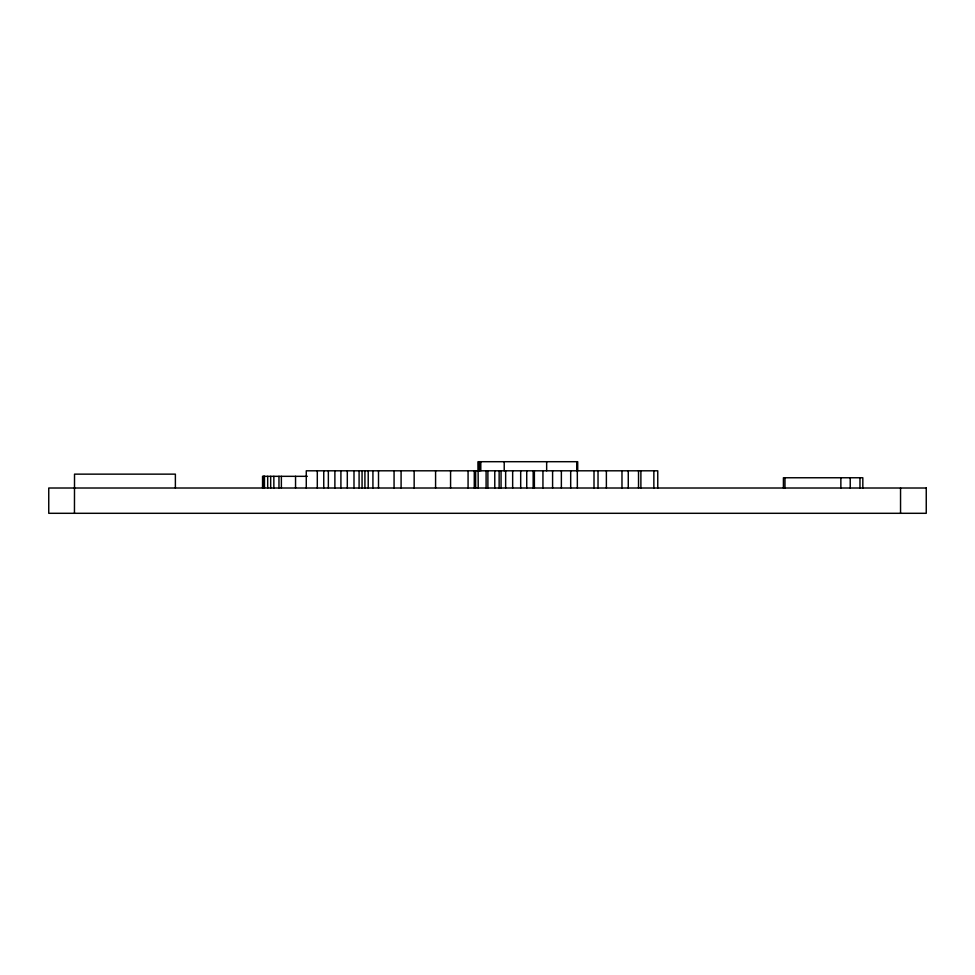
<?xml version="1.0" encoding="UTF-8"?>
<svg xmlns="http://www.w3.org/2000/svg" width="975" height="975" viewBox="0 0 975 975"><rect width="100%" height="100%" fill="white"/><g stroke="black" fill="none" stroke-linecap="round" stroke-linejoin="round"><path stroke-width="1.46" d="M307.32 476.324L262.555 476.324L262.555 488.012M900.547 488.012L900.547 513.301M862.826 488.012L862.826 477.762L783.412 477.762L783.412 488.012M859.974 477.762L859.974 488.012M850.224 477.762L850.224 488.012M840.864 477.762L840.864 488.012M784.973 477.762L784.973 488.012M657.759 488.012L657.759 470.803L306.272 470.803L306.272 488.012M653.859 470.803L653.859 488.012M640.892 470.803L640.892 488.012M638.527 470.803L638.527 488.012M628.266 470.803L628.266 488.012M621.977 470.803L621.977 488.012M606.377 470.803L606.377 488.012M598.028 470.803L598.028 488.012M594.007 470.803L594.007 488.012M577.688 470.803L577.688 461.699L478.067 461.699L478.213 488.012M577.285 461.699L577.358 488.012M576.773 461.699L576.761 470.803M570.692 470.803L570.692 488.012M561.368 470.803L561.368 488.012M552.593 470.803L552.593 488.012M546.658 461.699L546.658 470.803M542.941 470.803L542.941 488.012M534.385 470.803L534.385 488.012M533.167 470.803L533.167 488.012M526.732 470.803L526.732 488.012M520.687 470.803L520.687 488.012M512.655 470.803L512.655 488.012M505.647 470.803L505.647 488.012M504.221 461.699L504.221 470.803M501.053 470.803L501.053 488.012M499.139 470.803L499.139 488.012M494.776 470.803L494.776 488.012M487.89 470.803L487.89 488.012M486.098 470.803L486.098 488.012M480.797 461.699L480.797 470.803M479.481 461.699L479.481 470.803M478.603 461.699L478.603 470.803M475.642 470.803L475.642 488.012M474.277 470.803L474.277 488.012M468.073 470.803L468.073 488.012M450.572 470.803L450.572 488.012M435.581 470.803L435.581 488.012M414.156 470.803L414.156 488.012M401.091 470.803L401.091 488.012M394.071 470.803L394.071 488.012M378.507 470.803L378.507 488.012M372.925 470.803L372.925 488.012M368.209 470.803L368.209 488.012M364.918 470.803L364.918 488.012M362.066 470.803L362.066 488.012M359.092 470.803L359.092 488.012M353.998 470.803L353.998 488.012M347.307 470.803L347.307 488.012M340.909 470.803L340.909 488.012M334.888 470.803L334.888 488.012M328.356 470.803L328.356 488.012M323.749 470.803L323.749 488.012M317.302 470.803L317.302 488.012M295.547 476.324L295.547 488.012M281.373 476.324L281.373 488.012M278.972 476.324L278.972 488.012M273.853 476.324L273.853 488.012M270.684 476.324L270.684 488.012M267.686 476.324L267.686 488.012M264.469 476.324L264.469 488.012M264.042 476.324L264.042 488.012M263.25 476.324L263.25 488.012M175.378 488.012L175.378 474.143L74.527 474.143L74.453 513.301M926.25 488.012L48.75 488.012L48.75 513.301L926.25 513.301L926.25 488.012"/></g></svg>
